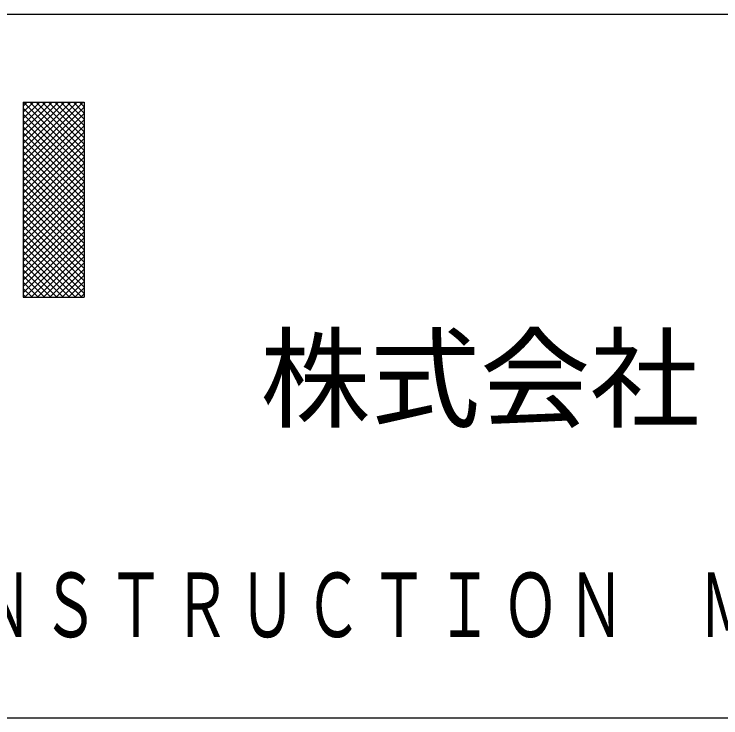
# Model space of a CAD drawing. Units: millimetres on the paper, enlarged 5 times. Extents: x -688 to 687, y -487 to 475.
# Drawn here: x -203.5 to -123.2, y -474.8 to -394.8 of the extents above; entities that cross this region are included whole.
import ezdxf
from ezdxf.enums import TextEntityAlignment as Align

# ---------------------------------------------------------------- set-up
doc = ezdxf.new("R2010")
doc.units = ezdxf.units.MM
doc.header["$LTSCALE"] = 5
doc.layers.add('F-3_太線２', color=7, linetype='Continuous')
doc.layers.add('F-5_固定文字', color=7, linetype='Continuous')
doc.styles.add('ＭＳ ゴシック', font='')
doc.styles.get('ＭＳ ゴシック').set_extended_font_data('MS Gothic')

msp = doc.modelspace()

# ---------------------------------------------------------------- linework, layer by layer
at = {"layer": 'F-3_太線２', "color": 3}
for p, q in [((-687.667, -394.75), (687.333, -394.75)), ((-687.667, -474.75), (687.333, -474.75))]:
    msp.add_line(p, q, dxfattribs=at)
at = {"layer": 'F-5_固定文字'}
for p, q in [((-202.48, -405.203), (-202.027, -404.75)), ((-202.48, -405.91), (-201.32, -404.75)), ((-202.48, -406.617), (-200.613, -404.75)), ((-202.48, -407.324), (-199.906, -404.75)), ((-202.48, -408.031), (-199.198, -404.75)), ((-202.48, -408.739), (-198.491, -404.75)), ((-202.48, -409.446), (-197.784, -404.75)), ((-202.48, -410.153), (-197.077, -404.75)), ((-202.48, -410.86), (-196.37, -404.75)), ((-202.48, -411.567), (-195.663, -404.75)), ((-202.48, -404.75), (-195.545, -404.75)), ((-202.48, -404.75), (-202.48, -426.932)), ((-202.446, -404.75), (-195.545, -411.65)), ((-201.738, -404.75), (-195.545, -410.943)), ((-201.031, -404.75), (-195.545, -410.236)), ((-200.324, -404.75), (-195.545, -409.529)), ((-199.617, -404.75), (-195.545, -408.822)), ((-198.91, -404.75), (-195.545, -408.115)), ((-198.203, -404.75), (-195.545, -407.408)), ((-197.496, -404.75), (-195.545, -406.7)), ((-196.789, -404.75), (-195.545, -405.993)), ((-196.082, -404.75), (-195.545, -405.286)), ((-195.545, -404.75), (-195.545, -426.932)), ((-202.48, -412.274), (-195.545, -405.34)), ((-202.48, -405.423), (-195.545, -412.357)), ((-202.48, -412.981), (-195.545, -406.047)), ((-202.48, -406.13), (-195.545, -413.064)), ((-202.48, -413.688), (-195.545, -406.754)), ((-202.48, -406.837), (-195.545, -413.772)), ((-202.48, -414.395), (-195.545, -407.461)), ((-202.48, -407.544), (-195.545, -414.479)), ((-202.48, -415.102), (-195.545, -408.168)), ((-202.48, -408.251), (-195.545, -415.186)), ((-202.48, -415.81), (-195.545, -408.875)), ((-202.48, -408.958), (-195.545, -415.893)), ((-202.48, -416.517), (-195.545, -409.582)), ((-202.48, -409.665), (-195.545, -416.6)), ((-202.48, -417.224), (-195.545, -410.289)), ((-202.48, -410.373), (-195.545, -417.307)), ((-202.48, -417.931), (-195.545, -410.996)), ((-202.48, -411.08), (-195.545, -418.014)), ((-202.48, -418.638), (-195.545, -411.704)), ((-202.48, -411.787), (-195.545, -418.721)), ((-202.48, -419.345), (-195.545, -412.411)), ((-202.48, -412.494), (-195.545, -419.428)), ((-202.48, -420.052), (-195.545, -413.118)), ((-202.48, -413.201), (-195.545, -420.136)), ((-202.48, -420.759), (-195.545, -413.825)), ((-202.48, -413.908), (-195.545, -420.843)), ((-202.48, -421.466), (-195.545, -414.532)), ((-202.48, -414.615), (-195.545, -421.55)), ((-202.48, -422.174), (-195.545, -415.239)), ((-202.48, -415.322), (-195.545, -422.257)), ((-202.48, -422.881), (-195.545, -415.946)), ((-202.48, -416.029), (-195.545, -422.964)), ((-202.48, -423.588), (-195.545, -416.653)), ((-202.48, -416.737), (-195.545, -423.671)), ((-202.48, -424.295), (-195.545, -417.36)), ((-202.48, -417.444), (-195.545, -424.378)), ((-202.48, -425.002), (-195.545, -418.067)), ((-202.48, -418.151), (-195.545, -425.085)), ((-202.48, -425.709), (-195.545, -418.775)), ((-202.48, -418.858), (-195.545, -425.792)), ((-202.48, -426.416), (-195.545, -419.482)), ((-202.48, -419.565), (-195.545, -426.499)), ((-202.48, -420.272), (-195.82, -426.932)), ((-202.48, -420.979), (-196.527, -426.932)), ((-202.288, -426.932), (-195.545, -420.189)), ((-201.581, -426.932), (-195.545, -420.896)), ((-202.48, -421.686), (-197.234, -426.932)), ((-200.874, -426.932), (-195.545, -421.603)), ((-202.48, -422.393), (-197.942, -426.932)), ((-200.167, -426.932), (-195.545, -422.31)), ((-202.48, -423.1), (-198.649, -426.932)), ((-199.46, -426.932), (-195.545, -423.017)), ((-202.48, -423.808), (-199.356, -426.932)), ((-198.753, -426.932), (-195.545, -423.724)), ((-202.48, -424.515), (-200.063, -426.932)), ((-198.046, -426.932), (-195.545, -424.431)), ((-202.48, -425.222), (-200.77, -426.932)), ((-197.338, -426.932), (-195.545, -425.139)), ((-202.48, -425.929), (-201.477, -426.932)), ((-196.631, -426.932), (-195.545, -425.846)), ((-195.924, -426.932), (-195.545, -426.553)), ((-202.48, -426.636), (-202.184, -426.932)), ((-202.48, -426.932), (-195.545, -426.932))]:
    msp.add_line(p, q, dxfattribs=at)

# ---------------------------------------------------------------- texts
at = {"layer": 'F-5_固定文字', "color": 4, "style": 'ＭＳ ゴシック'}
msp.add_text('株式会社', height=9.164, dxfattribs=at).set_placement((-175.549, -443.517), align=Align.BOTTOM_LEFT)
at = {"layer": 'F-5_固定文字', "color": 4, "insert": (-267.667, -466.64), "char_height": 7.331, "attachment_point": 7, "style": 'ＭＳ ゴシック'}
msp.add_mtext('\\T1.15;\\W0.65;ＫＩＲＩＩ\u3000ＣＯＮＳＴＲＵＣＴＩＯＮ\u3000ＭＡＴＥＲＩＡＬＳ\u3000ＣＯ．，ＬＴＤ．', dxfattribs=at)

doc.saveas('drawing.dxf')
